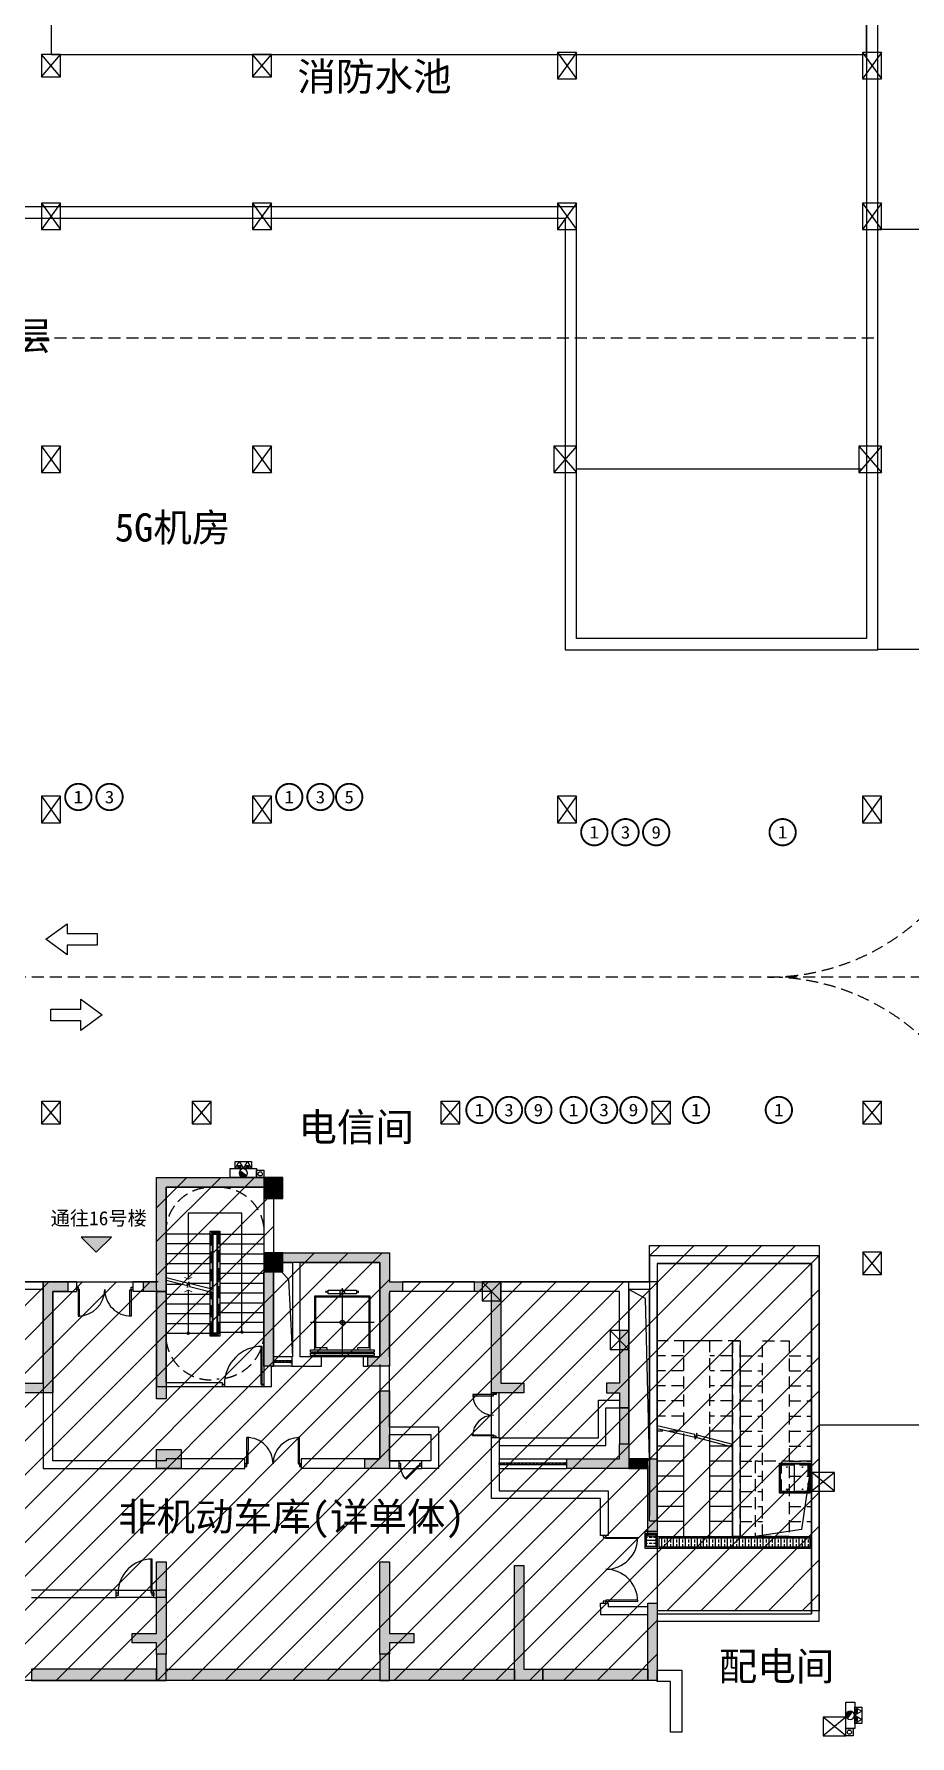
# Model space of a CAD drawing. Header units: millimetres. Extents: x -248992 to 1906102, y -24098 to 332602.
# Drawn here: x 764266 to 787524, y 93450 to 138641 of the extents above; entities that cross this region are included whole.
import ezdxf
from ezdxf.enums import TextEntityAlignment as Align

# ---------------------------------------------------------------- set-up
doc = ezdxf.new("R2010")
doc.units = ezdxf.units.MM
doc.header["$LTSCALE"] = 100
for name, pattern in [('A6-DK-B1F$0$HIDDEN2', [4.7625, 3.175, -1.5875]), ('X-BF-16$0$HIDDEN2', [4.7625, 3.175, -1.5875]), ('X-BF-16$0$T-S-1#-CH-DSZ$0$_4_10_$0$__CHAIN_DOUBLE-DA', [0]), ('X-CORE-BF$0$HIDDEN2', [4.7625, 3.175, -1.5875]), ('X-CORE-BF$0$XG-14CORE-SF$0$X1-CORE-SF$0$HIDDEN2', [4.7625, 3.175, -1.5875])]:
    doc.linetypes.add(name, pattern=pattern)
for name, color, linetype in [('-ACO-TTLB', 153, 'Continuous'), ('16#-W-B1F$0$S-WALL-S', 4, 'Continuous'), ('16#-WTC-B1F$0$S-HATCH-X', 251, 'Continuous'), ('16#-WTC-B1F$0$S-WALL-S', 4, 'Continuous'), ('A-HATCH', 251, 'Continuous'), ('A-ROOM-IDEN', 31, 'Continuous'), ('A-WIND-IDEN', 244, 'Continuous'), ('A6-DK-B1F$0$A-TRACK', 77, 'A6-DK-B1F$0$HIDDEN2'), ('A6-DK-BG-B1F$0$A-STAIR', 142, 'Continuous'), ('A6-W-B1$0$S-WALL-S', 4, 'Continuous'), ('TP-DK-1(xhs)$0$P-J-DIM-L', 70, 'Continuous'), ('TP-DK-1(xhs)$0$P-X-L', 240, 'Continuous'), ('TP-DK-1(xhs)$0$P-X-M', 2, 'Continuous'), ('TP-DK-1(xhs)$0$P-X-X', 1, 'Continuous'), ('X-BF-16$0$A-DETL-PAINT', 155, 'Continuous'), ('X-BF-16$0$A-DOOR', 190, 'Continuous'), ('X-BF-16$0$A-DRAIN', 152, 'Continuous'), ('X-BF-16$0$A-HATCH', 251, 'Continuous'), ('X-BF-16$0$A-HOLE-FLOR', 242, 'Continuous'), ('X-BF-16$0$A-INDEX', 134, 'Continuous'), ('X-BF-16$0$A-LOWER', 131, 'X-BF-16$0$HIDDEN2'), ('X-BF-16$0$A-ROOF', 140, 'Continuous'), ('X-BF-16$0$A-SECT', 150, 'Continuous'), ('X-BF-16$0$A-STAIR', 142, 'Continuous'), ('X-BF-16$0$A-WALL', 2, 'Continuous'), ('X-BF-16$0$X23-BF$0$A-HATCH', 251, 'Continuous'), ('X-BF-16$0$xref(dwg引用图层)', 7, 'Continuous'), ('X-BF-16$0$XU-CORE-1F-N$0$A-DOOR', 190, 'Continuous'), ('X-BF-16$0$XU-CORE-SF$0$A-DOOR', 190, 'Continuous'), ('X-BF-16$0$XU-CORE-SF$0$XU-CORE-SF$0$A-SILL', 135, 'Continuous'), ('X-BF-16$0$XU-CORE-SF$0$XU-CORE-SF$0$A-WIND', 126, 'Continuous'), ('X-CORE-BF$0$A-HOLE-FLOR', 242, 'Continuous'), ('X-CORE-BF$0$A-INDEX', 134, 'Continuous'), ('X-CORE-BF$0$A-RAIL', 55, 'Continuous'), ('X-CORE-BF$0$A-STAIR', 142, 'Continuous'), ('X-CORE-BF$0$A-WALL', 2, 'Continuous'), ('X-CORE-BF$0$XU-CORE-28F-1F$0$A-STAIR', 142, 'Continuous'), ('X-CORE-BF$0$XU-CORE-SF$0$A-EVTR', 193, 'Continuous'), ('X-CORE-BF$0$XU-CORE-SF$0$XU-CORE-SF$0$A-DOOR', 190, 'Continuous'), ('X-CORE-BF$0$XU-CORE-SF$0$XU-CORE-SF$0$A-SILL', 135, 'Continuous'), ('X-CORE-BF$0$XU-CORE-SF$0$XU-CORE-SF$0$A-STAIR', 142, 'Continuous'), ('X-CORE-BF$0$XU-CORE-SF$0$XU-CORE-SF$0$A-WIND', 126, 'Continuous'), ('xref(dwg引用图层)', 7, 'Continuous')]:
    doc.layers.add(name, color=color, linetype=linetype)
doc.layers.add('A6-W-B1$0$S-EDIT', color=241, linetype='Continuous', plot=False)
doc.layers.add('X-CORE-BF$0$XG-14CORE-SF$0$X1-CORE-SF$0$-ACO-PLTW', color=220, linetype='X-CORE-BF$0$XG-14CORE-SF$0$X1-CORE-SF$0$HIDDEN2', plot=False)
doc.layers.add('LVTRY', color=6, linetype='Continuous', lineweight=18)
doc.layers.add('PUB_TEXT', color=7, linetype='Continuous', lineweight=15)
doc.styles.add('-黑体', font='simhei.ttf')
doc.styles.add('华文细黑', font='STXIHEI.TTF')

# ---------------------------------------------------------------- blocks, each defined once
blk = doc.blocks.new('*U295')
at = {"layer": 'X-BF-16$0$A-DRAIN'}
blk.add_lwpolyline([(50, 50), (50, 850), (850, 850), (850, 50)], close=True, dxfattribs=at)
at = {"layer": 'X-BF-16$0$A-HOLE-FLOR'}
blk.add_lwpolyline([(0, 0), (270, 1817), (1500, 2000)], dxfattribs=at)
for points in [[(65, 835), (450, 835), (450, 65), (65, 65)], [(835, 835), (450, 835), (450, 65), (835, 65)]]:
    blk.add_lwpolyline(points, close=True, dxfattribs=at)
at = {"layer": 'X-BF-16$0$A-LOWER'}
for points in [[(0, 2000), (0, 0), (1500, 0), (1500, 2000), (0, 2000)], [(100, 100), (100, 800), (800, 800), (800, 100), (100, 100)]]:
    blk.add_lwpolyline(points, dxfattribs=at)
at = {"layer": 'X-BF-16$0$X23-BF$0$A-HATCH'}
blk.add_lwpolyline([(65, 65), (65, 835), (835, 835), (835, 65)], close=True, dxfattribs=at)
for centre in [(242, 745), (657, 745), (242, 155), (657, 155)]:
    blk.add_circle(centre, 8, dxfattribs=at)
blk = doc.blocks.new('X-BF-16$0$A$C4FDA03C4')
at = {"layer": 'X-BF-16$0$A-HATCH'}
h = blk.add_hatch(dxfattribs=at)
h.set_pattern_fill('ANSI33', color=256, scale=50, angle=315)
h.set_pattern_definition([(360, (528939.66, 424722.33), (7e-14, 158.75), []), (360, (529019.03, 424642.96), (7e-14, 158.75), [79.375, -39.6875])])
h.paths.add_polyline_path([(-307, 2390), (-57, 2390), (-57, 1980), (-307, 1980)])
h = blk.add_hatch(dxfattribs=at)
h.set_pattern_fill('ANSI33', color=256, scale=50, angle=225)
h.set_pattern_definition([(270, (416282.23, -524429.76), (158.75, -6e-14), []), (270, (416202.85, -524509.13), (158.75, -6e-14), [79.375, -39.6875])])
h.paths.add_polyline_path([(28, 1965), (28, 2215), (4078, 2215), (4078, 1965)])
at = {"layer": 'X-BF-16$0$A-DETL-PAINT'}
for points in [[(-22, 0), (4278, 0), (4278, 9700), (-222, 9700), (-222, 2800)], [(4056, 9500), (-22, 9500), (-22, 200)], [(-22, 200), (4078, 200), (4078, 9500)], [(0, 9500), (4078, 9500), (4078, 200)]]:
    blk.add_lwpolyline(points, dxfattribs=at)
at = {"layer": 'X-BF-16$0$A-INDEX'}
for points in [[(1978, 4619), (1038, 4867), (1028, 4993), (990, 4838), (980, 4964), (-22, 5189)], [(986, 4880), (-22, 5107)], [(1032, 4951), (1978, 4702)]]:
    blk.add_lwpolyline(points, dxfattribs=at)
at = {"layer": 'X-BF-16$0$A-SECT'}
for points in [[(-22, 1930), (-342, 1930), (-342, 2390), (-22, 2390)], [(-57, 1980), (-307, 1980), (-307, 2340), (-57, 2340)], [(4078, 2250), (4078, 1930), (-22, 1930), (-22, 2250)], [(4028, 2215), (4028, 1965), (28, 1965), (28, 2215)]]:
    blk.add_lwpolyline(points, close=True, dxfattribs=at)
at = {"layer": 'X-BF-16$0$A-STAIR', "linetype": 'X-BF-16$0$HIDDEN2'}
for points in [[(2178, 7450), (-22, 7450)], [(1378, 5244), (1378, 7450), (678, 7450), (678, 5069)], [(2178, 2250), (2178, 7450), (1978, 7450), (1978, 2250), (2178, 2250)], [(678, 7050), (-22, 7050)], [(1978, 7050), (1378, 7050)], [(2178, 7050), (2778, 7050)], [(3478, 7050), (4078, 7050)], [(678, 6650), (-22, 6650)], [(1978, 6650), (1378, 6650)], [(2178, 6650), (2778, 6650)], [(3478, 6650), (4078, 6650)], [(678, 6250), (-22, 6250)], [(1978, 6250), (1378, 6250)], [(2178, 6250), (2778, 6250)], [(3478, 6250), (4078, 6250)], [(678, 5850), (-22, 5850)], [(678, 5450), (-22, 5450)], [(1978, 5850), (1378, 5850)], [(1978, 5450), (1378, 5450)], [(2178, 5850), (2778, 5850)], [(2178, 5450), (2778, 5450)], [(3478, 5850), (4078, 5850)], [(3478, 5450), (4078, 5450)], [(602, 5050), (-22, 5050)], [(2178, 5050), (2778, 5050)], [(3478, 5050), (4078, 5050)], [(2178, 4650), (2778, 4650)], [(3478, 4650), (4078, 4650)], [(2178, 4250), (2778, 4250)], [(3478, 4250), (4078, 4250)], [(2178, 3850), (2778, 3850)], [(3478, 3850), (4078, 3850)], [(2178, 3450), (2778, 3450)], [(3478, 3450), (4078, 3450)], [(2178, 3050), (2778, 3050)], [(3478, 3050), (4078, 3050)], [(2178, 2650), (2778, 2650)], [(3478, 2650), (4078, 2650)], [(2178, 2250), (2778, 2250)], [(3478, 2250), (4078, 2250)]]:
    blk.add_lwpolyline(points, dxfattribs=at)
blk.add_lwpolyline([(3478, 2250), (2778, 2250), (2778, 7450), (3478, 7450)], close=True, dxfattribs=at)
at = {"layer": 'X-BF-16$0$A-STAIR'}
for points in [[(678, 4987), (678, 2250), (1378, 2250), (1378, 5162)], [(1978, 5050), (1378, 5050)], [(1978, 5050), (1978, 2250)], [(678, 4650), (-22, 4650)], [(1978, 4650), (1378, 4650)], [(678, 4250), (-22, 4250)], [(1978, 4250), (1378, 4250)], [(678, 3850), (-22, 3850)], [(1978, 3850), (1378, 3850)], [(678, 3450), (-22, 3450)], [(1978, 3450), (1378, 3450)], [(678, 3050), (-22, 3050)], [(1978, 3050), (1378, 3050)], [(678, 2650), (-22, 2650)], [(1978, 2650), (1378, 2650)]]:
    blk.add_lwpolyline(points, dxfattribs=at)
at = {"layer": 'X-BF-16$0$A-WALL', "linetype": 'X-BF-16$0$T-S-1#-CH-DSZ$0$_4_10_$0$__CHAIN_DOUBLE-DA'}
blk.add_lwpolyline([(1978, 7450), (2178, 7450), (2178, 2250), (1978, 2250), (1978, 7450)], dxfattribs=at)
at = {"layer": 'X-BF-16$0$A-LOWER', "rotation": 180}
blk.add_blockref('*U295', (4078, 4250), dxfattribs=at)
blk = doc.blocks.new('*U285')
at = {"color": 0, "linetype": 'ByBlock', "lineweight": -2}
for points in [[(-85, 935), (-85, 35), (-50, 35), (-50, 935)], [(-1000, 35), (-950, 35), (-950, -35), (-1000, -35)], [(-50, 35), (0, 35), (0, -35), (-50, -35)]]:
    blk.add_lwpolyline(points, close=True, dxfattribs=at)
blk.add_arc((-50, 35), 900, 90, 180, dxfattribs=at)
blk = doc.blocks.new('*U291')
at = {"linetype": 'ByBlock', "lineweight": -2}
for points in [[(86, 735), (85, 35), (50, 35), (51, 735)], [(1416, 734), (1415, 34), (1450, 34), (1451, 734)], [(0, 35), (50, 35), (50, -35), (0, -35)], [(1450, 34), (1500, 34), (1500, -36), (1450, -36)]]:
    blk.add_lwpolyline(points, close=True, dxfattribs=at)
for centre, start, end in [((50, 35), 359.9503, 89.9503), ((1450, 34), 89.9503, 179.9503)]:
    blk.add_arc(centre, 700, start, end, dxfattribs=at)
blk = doc.blocks.new('X-CORE-BF$0$XU-CORE-SF$0$A-EVTR-a')
for p, q in [((0, 1825), (0, 0)), ((-430, 1700), (-430, 1750)), ((-380, 1725), (-430, 1725)), ((380, 1725), (430, 1725)), ((430, 1700), (430, 1750)), ((844, 915), (-844, 915)), ((550, 0), (-550, 0))]:
    blk.add_line(p, q)
for points in [[(-731, 190), (-731, 1625), (731, 1625), (731, 190)], [(-700, 245), (-700, 1595), (700, 1595), (700, 245)], [(-400, 245), (-700, 245)], [(-400, 190), (-400, 245)], [(700, 245), (400, 245)], [(400, 245), (400, 190)]]:
    blk.add_lwpolyline(points)
for points in [[(-380, 1775), (380, 1775), (380, 1675), (-380, 1675)], [(844, 190), (844, 130), (-844, 130), (-844, 190)], [(844, 100), (844, 40), (-844, 40), (-844, 100)]]:
    blk.add_lwpolyline(points, close=True)
blk.add_circle((0, 1725), 60)
blk.add_ellipse((0, 915), major_axis=(-60.1, 0), ratio=0.918919, start_param=-1.570796, end_param=4.712389)
blk = doc.blocks.new('*U236')
for p, q in [((-25, 0), (-25, 490)), ((25, 0), (25, 490))]:
    blk.add_line(p, q)
for points in [[(25, 490), (-25, 490), (-25, 440), (25, 440)], [(25, 490), (-25, 490), (-25, 440), (25, 440)], [(22, 487), (-22, 487), (-22, 443), (22, 443)], [(22, 487), (-22, 487), (-22, 443), (22, 443)], [(25, 0), (-25, 0), (-25, 50), (25, 50)], [(25, 0), (-25, 0), (-25, 50), (25, 50)], [(22, 3), (-22, 3), (-22, 47), (22, 47)], [(22, 3), (-22, 3), (-22, 47), (22, 47)], [(16, 395), (13, 395), (13, 399), (-16, 445), (-16, 450), (-13, 450), (-13, 446), (16, 400), (16, 395)], [(16, 295), (13, 295), (13, 299), (-16, 345), (-16, 350), (-13, 350), (-13, 346), (16, 300), (16, 295)], [(16, 195), (13, 195), (13, 199), (-16, 245), (-16, 250), (-13, 250), (-13, 246), (16, 200), (16, 195)], [(16, 95), (13, 95), (13, 99), (-16, 145), (-16, 150), (-13, 150), (-13, 146), (16, 100), (16, 95)]]:
    blk.add_lwpolyline(points, close=True)
blk = doc.blocks.new('*U237')
at = {"color": 0, "linetype": 'ByBlock', "lineweight": -2}
for points in [[(-85, 1035), (-85, 35), (-50, 35), (-50, 1035)], [(-1100, 35), (-1050, 35), (-1050, -35), (-1100, -35)], [(-50, 35), (0, 35), (0, -35), (-50, -35)]]:
    blk.add_lwpolyline(points, close=True, dxfattribs=at)
blk.add_arc((-50, 35), 1000, 90, 180, dxfattribs=at)
blk = doc.blocks.new('*U234')
blk.add_line((0, 1146), (0, 0))
at = {"const_width": 20}
blk.add_lwpolyline([(-103, 1092), (0, 1146), (103, 1092)], dxfattribs=at)
at = {"const_width": 45}
blk.add_lwpolyline([(-6, -22, 1), (6, 22, 1)], format="xyb", close=True, dxfattribs=at)
blk = doc.blocks.new('*U235')
blk.add_lwpolyline([(0, 0), (0, 3158), (1425, 3158), (1425, 1402)])
at = {"const_width": 20}
blk.add_lwpolyline([(1528, 1456), (1425, 1402), (1322, 1456)], dxfattribs=at)
at = {"const_width": 45}
blk.add_lwpolyline([(-6, -22, 1), (6, 22, 1)], format="xyb", close=True, dxfattribs=at)
blk = doc.blocks.new('X-CORE-BF')
at = {"layer": 'X-CORE-BF$0$A-HOLE-FLOR'}
blk.add_lwpolyline([(10090, 11610), (9693, 11157), (9580, 9100)], dxfattribs=at)
at = {"layer": 'X-CORE-BF$0$A-INDEX'}
for points in [[(12940, 11208), (12380, 11068), (12371, 10942), (12332, 11097), (12322, 10971), (11690, 10813)], [(12329, 11055), (11690, 10896)], [(12374, 10984), (12940, 11126)]]:
    blk.add_lwpolyline(points, dxfattribs=at)
at = {"layer": 'X-CORE-BF$0$A-RAIL'}
for points in [[(11765, 10914), (11765, 12435), (11515, 12435), (11515, 9655), (11765, 9655), (11765, 10832)], [(11715, 10819), (11715, 9705), (11565, 9705), (11565, 12385), (11715, 12385), (11715, 10902)]]:
    blk.add_lwpolyline(points, dxfattribs=at)
at = {"layer": 'X-CORE-BF$0$A-STAIR'}
blk.add_lwpolyline([(11590, 12360), (11590, 9730), (11690, 9730), (11690, 12360)], close=True, dxfattribs=at)
at = {"layer": 'X-CORE-BF$0$A-STAIR', "linetype": 'X-CORE-BF$0$HIDDEN2'}
for centre, radius, start, end in [((11540, 12410), 1200, 89.7585, 182.388), ((11740, 12410), 1200, 357.612, 90.2415), ((11590, 9760), 1250, 180, 270), ((11740, 9680), 1200, 270, 1.6924)]:
    blk.add_arc(centre, radius, start, end, dxfattribs=at)
at = {"layer": 'X-CORE-BF$0$A-WALL'}
for p, q in [((12940, 13610), (10340, 13610)), ((10340, 13610), (10340, 8410)), ((12940, 8410), (12940, 13610)), ((9380, 11610), (7260, 11610)), ((7260, 11610), (7260, 9100)), ((9380, 9100), (9380, 11610)), ((10090, 11610), (9580, 11610)), ((9580, 11610), (9580, 9100)), ((10090, 9100), (10090, 11610)), ((13190, 10890), (13190, 8310)), ((7260, 9100), (7710, 9100)), ((7710, 9100), (7710, 8850)), ((8810, 8850), (8810, 9100)), ((8810, 9100), (9380, 9100)), ((9580, 9100), (9600, 9100)), ((9600, 9100), (9600, 8850)), ((10090, 8850), (10090, 9100)), ((10090, 9100), (10090, 9100)), ((7710, 8850), (7583, 8850)), ((9600, 8850), (8810, 8850)), ((10140, 8850), (10090, 8850)), ((10140, 8310), (10140, 8850)), ((10340, 8310), (10140, 8310)), ((10340, 8410), (10340, 8410)), ((10340, 8410), (10340, 8310)), ((11440, 8310), (11440, 8410)), ((11440, 8410), (12940, 8410)), ((11660, 8310), (11440, 8310)), ((11780, 8310), (11660, 8310)), ((11660, 8310), (11660, 8310)), ((13190, 8310), (11780, 8310)), ((11780, 8310), (11780, 8310)), ((13190, 8510), (13190, 8510)), ((13190, 8510), (13190, 8310))]:
    blk.add_line(p, q, dxfattribs=at)
for points in [[(13190, 10890), (13190, 13860), (10090, 13860), (10090, 11610)], [(7010, 9100), (7010, 10790)]]:
    blk.add_lwpolyline(points, dxfattribs=at)
at = {"layer": 'X-CORE-BF$0$XG-14CORE-SF$0$X1-CORE-SF$0$-ACO-PLTW'}
blk.add_lwpolyline([(11740, 12410), (11540, 12410), (11540, 9680), (11740, 9680)], close=True, dxfattribs=at)
at = {"layer": 'X-CORE-BF$0$XU-CORE-28F-1F$0$A-STAIR'}
for p, q in [((11715, 11580), (11690, 11580)), ((11715, 11320), (11690, 11320)), ((12940, 11580), (11765, 11580)), ((12940, 11320), (11765, 11320)), ((11715, 11060), (11690, 11060)), ((12329, 11060), (11765, 11060)), ((12380, 11060), (12341, 11060)), ((12940, 11030), (12557, 11030)), ((11715, 10770), (11690, 10770)), ((11715, 10510), (11690, 10510)), ((12940, 10770), (11765, 10770)), ((12940, 10510), (11765, 10510)), ((11715, 10250), (11690, 10250)), ((11715, 9990), (11690, 9990)), ((12940, 10250), (11765, 10250)), ((12940, 9990), (11765, 9990)), ((11715, 9730), (11690, 9730)), ((12940, 9730), (11765, 9730))]:
    blk.add_line(p, q, dxfattribs=at)
for points in [[(11515, 12360), (10340, 12360)], [(11590, 12360), (11565, 12360)], [(11690, 12360), (11715, 12360)], [(11765, 12360), (12940, 12360)], [(11515, 12100), (10340, 12100)], [(11515, 11840), (10340, 11840)], [(11590, 12100), (11565, 12100)], [(11590, 11840), (11565, 11840)], [(11690, 12100), (11715, 12100)], [(11690, 11840), (11715, 11840)], [(11765, 12100), (12940, 12100)], [(11765, 11840), (12940, 11840)], [(11515, 11580), (10340, 11580)], [(11515, 11320), (10340, 11320)], [(11590, 11580), (11565, 11580)], [(11590, 11320), (11565, 11320)], [(11515, 11060), (10340, 11060)], [(11590, 11060), (11565, 11060)], [(11515, 10800), (10340, 10800)], [(11515, 10540), (10340, 10540)], [(11590, 10800), (11565, 10800)], [(11590, 10540), (11565, 10540)], [(11515, 10280), (10340, 10280)], [(11515, 10020), (10340, 10020)], [(11590, 10280), (11565, 10280)], [(11590, 10020), (11565, 10020)], [(11515, 9760), (10340, 9760)], [(11590, 9760), (11565, 9760)]]:
    blk.add_lwpolyline(points, dxfattribs=at)
at = {"layer": 'X-CORE-BF$0$XU-CORE-SF$0$XU-CORE-SF$0$A-SILL'}
for points in [[(9600, 9100), (10090, 9100)], [(9600, 8850), (10090, 8850)]]:
    blk.add_lwpolyline(points, dxfattribs=at)
at = {"layer": 'X-CORE-BF$0$XU-CORE-SF$0$XU-CORE-SF$0$A-STAIR'}
blk.add_lwpolyline([(11440, 8310), (10340, 8310)], dxfattribs=at)
at = {"layer": 'X-CORE-BF$0$A-INDEX'}
blk.add_blockref('*U235', (10927, 9760), dxfattribs=at)
at = {"layer": 'X-CORE-BF$0$A-INDEX', "xscale": -1}
blk.add_blockref('*U234', (12352, 9730), dxfattribs=at)
at = {"layer": 'X-CORE-BF$0$XU-CORE-SF$0$A-EVTR', "xscale": -1}
blk.add_blockref('X-CORE-BF$0$XU-CORE-SF$0$A-EVTR-a', (8260, 9100), dxfattribs=at)
at = {"layer": 'X-CORE-BF$0$XU-CORE-SF$0$XU-CORE-SF$0$A-DOOR', "extrusion": (0, 0, -1), "zscale": -1}
blk.add_blockref('*U237', (-10340, 8345), dxfattribs=at)
at = {"layer": 'X-CORE-BF$0$XU-CORE-SF$0$XU-CORE-SF$0$A-WIND', "rotation": 270}
blk.add_blockref('*U236', (9600, 8973), dxfattribs=at)
blk = doc.blocks.new('*U292')
at = {"linetype": 'ByBlock', "lineweight": -2}
for points in [[(0, -35), (50, -35), (50, 35), (0, 35)], [(1750, -37), (1800, -37), (1800, 33), (1750, 33)], [(84, -885), (85, -35), (50, -35), (49, -885)], [(1714, -886), (1715, -36), (1750, -37), (1749, -887)]]:
    blk.add_lwpolyline(points, close=True, dxfattribs=at)
for centre, start, end in [((50, -35), 269.9503, 359.9503), ((1750, -37), 179.9503, 269.9503)]:
    blk.add_arc(centre, 850, start, end, dxfattribs=at)
blk = doc.blocks.new('*U294')
at = {"linetype": 'ByBlock', "lineweight": -2}
for points in [[(0, -35), (50, -35), (50, 35), (0, 35)], [(1450, -36), (1500, -36), (1500, 34), (1450, 34)], [(84, -735), (85, -35), (50, -35), (49, -735)], [(1414, -736), (1415, -36), (1450, -36), (1449, -736)]]:
    blk.add_lwpolyline(points, close=True, dxfattribs=at)
for centre, start, end in [((50, -35), 269.9503, 359.9503), ((1450, -36), 179.9503, 269.9503)]:
    blk.add_arc(centre, 700, start, end, dxfattribs=at)
blk = doc.blocks.new('*U287')
at = {"linetype": 'ByBlock', "lineweight": -2}
for points in [[(86, 585), (85, 35), (50, 35), (51, 585)], [(1116, 584), (1115, 34), (1150, 34), (1151, 584)], [(0, 35), (50, 35), (50, -35), (0, -35)], [(1150, 34), (1200, 34), (1200, -36), (1150, -36)]]:
    blk.add_lwpolyline(points, close=True, dxfattribs=at)
for centre, start, end in [((50, 35), 359.9503, 89.9503), ((1150, 34), 89.9503, 179.9503)]:
    blk.add_arc(centre, 550, start, end, dxfattribs=at)
blk = doc.blocks.new('*U288')
for p, q in [((-25, 0), (-25, 1800)), ((25, 0), (25, 1800))]:
    blk.add_line(p, q)
for points in [[(25, 1800), (-25, 1800), (-25, 1750), (25, 1750)], [(25, 1800), (-25, 1800), (-25, 1750), (25, 1750)], [(22, 1797), (-22, 1797), (-22, 1753), (22, 1753)], [(22, 1797), (-22, 1797), (-22, 1753), (22, 1753)], [(16, 1695), (13, 1695), (13, 1699), (-16, 1745), (-16, 1750), (-13, 1750), (-13, 1746), (16, 1700), (16, 1695)], [(16, 1595), (13, 1595), (13, 1599), (-16, 1645), (-16, 1650), (-13, 1650), (-13, 1646), (16, 1600), (16, 1595)], [(16, 1495), (13, 1495), (13, 1499), (-16, 1545), (-16, 1550), (-13, 1550), (-13, 1546), (16, 1500), (16, 1495)], [(16, 1395), (13, 1395), (13, 1399), (-16, 1445), (-16, 1450), (-13, 1450), (-13, 1446), (16, 1400), (16, 1395)], [(16, 1295), (13, 1295), (13, 1299), (-16, 1345), (-16, 1350), (-13, 1350), (-13, 1346), (16, 1300), (16, 1295)], [(16, 1195), (13, 1195), (13, 1199), (-16, 1245), (-16, 1250), (-13, 1250), (-13, 1246), (16, 1200), (16, 1195)], [(16, 1095), (13, 1095), (13, 1099), (-16, 1145), (-16, 1150), (-13, 1150), (-13, 1146), (16, 1100), (16, 1095)], [(16, 995), (13, 995), (13, 999), (-16, 1045), (-16, 1050), (-13, 1050), (-13, 1046), (16, 1000), (16, 995)], [(16, 895), (13, 895), (13, 899), (-16, 945), (-16, 950), (-13, 950), (-13, 946), (16, 900), (16, 895)], [(16, 795), (13, 795), (13, 799), (-16, 845), (-16, 850), (-13, 850), (-13, 846), (16, 800), (16, 795)], [(16, 695), (13, 695), (13, 699), (-16, 745), (-16, 750), (-13, 750), (-13, 746), (16, 700), (16, 695)], [(16, 595), (13, 595), (13, 599), (-16, 645), (-16, 650), (-13, 650), (-13, 646), (16, 600), (16, 595)], [(16, 495), (13, 495), (13, 499), (-16, 545), (-16, 550), (-13, 550), (-13, 546), (16, 500), (16, 495)], [(25, 0), (-25, 0), (-25, 50), (25, 50)], [(25, 0), (-25, 0), (-25, 50), (25, 50)], [(22, 3), (-22, 3), (-22, 47), (22, 47)], [(22, 3), (-22, 3), (-22, 47), (22, 47)], [(16, 395), (13, 395), (13, 399), (-16, 445), (-16, 450), (-13, 450), (-13, 446), (16, 400), (16, 395)], [(16, 295), (13, 295), (13, 299), (-16, 345), (-16, 350), (-13, 350), (-13, 346), (16, 300), (16, 295)], [(16, 195), (13, 195), (13, 199), (-16, 245), (-16, 250), (-13, 250), (-13, 246), (16, 200), (16, 195)], [(16, 95), (13, 95), (13, 99), (-16, 145), (-16, 150), (-13, 150), (-13, 146), (16, 100), (16, 95)]]:
    blk.add_lwpolyline(points, close=True)
blk = doc.blocks.new('*U290')
at = {"linetype": 'ByBlock', "lineweight": -2}
for points in [[(-600, 35), (-550, 35), (-550, -35), (-600, -35)], [(-428, 364), (-75, 10), (-50, 35), (-404, 389)], [(-50, 35), (0, 35), (0, -35), (-50, -35)]]:
    blk.add_lwpolyline(points, close=True, dxfattribs=at)
blk.add_arc((-50, 35), 500, 135, 180, dxfattribs=at)
blk = doc.blocks.new('X-BF-16')
at = {"layer": 'X-BF-16$0$A-ROOF', "color": 1, "ltscale": 0.5}
blk.add_lwpolyline([(40300, 10890), (39750, 10890), (39750, 6390), (40300, 6390)], close=True, dxfattribs=at)
blk.add_lwpolyline([(40300, 6380), (40194, 10653), (39750, 10890)], dxfattribs=at)
at = {"layer": 'X-BF-16$0$A-STAIR'}
for p, q in [((36100, 6950), (36101, 8150)), ((36300, 6950), (36300, 8150)), ((34240, 6340), (33640, 6340)), ((33640, 6140), (34240, 6140)), ((26137, 2910), (27137, 2910)), ((27137, 2710), (26137, 2710))]:
    blk.add_line(p, q, dxfattribs=at)
at = {"layer": 'X-BF-16$0$A-WALL'}
for p, q in [((25080, 11091), (25080, 10841)), ((26580, 11090), (26580, 10840)), ((33390, 6340), (33640, 6340)), ((40300, 4750), (40300, 6210)), ((27440, 510), (27440, 510)), ((33090, 510), (33090, 510))]:
    blk.add_line(p, q, dxfattribs=at)
for points in [[(24200, 11090), (16200, 11090)], [(24200, 10890), (16200, 10890)], [(25080, 11091), (24200, 11091), (24200, 6140), (29550, 6140), (29550, 6390), (27460, 6390), (27460, 6340), (24450, 6340), (24450, 10840), (25080, 10840)], [(27250, 11090), (26580, 11090)], [(35650, 11090), (33740, 11090)], [(39750, 9800), (39750, 11090), (36350, 11090)], [(40500, 6460), (40500, 11090), (39750, 11090)], [(40300, 6400), (40300, 10890), (39750, 10890)], [(27260, 10840), (26580, 10840)], [(35650, 10840), (33740, 10840)], [(39500, 9800), (39500, 10840), (36350, 10840)], [(33140, 8900), (33140, 7240)], [(33390, 7240), (33390, 7240), (33390, 8900)], [(36300, 6950), (38940, 6950), (38940, 7950), (39500, 7950)], [(36300, 6750), (39140, 6750), (39140, 7750), (39500, 7750)], [(33140, 7240), (33140, 6390), (31050, 6390), (31050, 6140)], [(33390, 7240), (34690, 7240), (34690, 6140), (34240, 6140)], [(33640, 6340), (33390, 6340), (33390, 7040), (34490, 7040), (34490, 6340), (34240, 6340)], [(36300, 6950), (36300, 5540), (39198, 5540), (39198, 4360), (38998, 4360), (38998, 5340), (36100, 5340), (36100, 6950)], [(36300, 6950), (36100, 6950)], [(33640, 6340), (33640, 6140)], [(34240, 6340), (34240, 6140)], [(40300, 4750), (40500, 4750), (40500, 6460)], [(33390, 6140), (33390, 6140), (33390, 6140), (31050, 6140)], [(33640, 6140), (33140, 6140)], [(26137, 2710), (26137, 2910), (23890, 2910)], [(27137, 2710), (27137, 2910), (27290, 2910)], [(27460, 2710), (27460, 2910), (27260, 2910)], [(23890, 2710), (26137, 2710)], [(27137, 2710), (27210, 2710)], [(27460, 2710), (27210, 2710)], [(38998, 2460), (38998, 2560), (39198, 2560), (39198, 2460)], [(38998, 2460), (38998, 2260), (40250, 2260)], [(40250, 2460), (39198, 2460)]]:
    blk.add_lwpolyline(points, dxfattribs=at)
at = {"layer": 'X-BF-16$0$XU-CORE-SF$0$XU-CORE-SF$0$A-SILL'}
for points in [[(36300, 6390), (38100, 6390)], [(36300, 6140), (38100, 6140)]]:
    blk.add_lwpolyline(points, dxfattribs=at)
blk.add_blockref('X-BF-16$0$A$C4FDA03C4', (40522, 2080))
at = {"layer": 'X-BF-16$0$A-DOOR', "xscale": -1, "rotation": 180}
blk.add_blockref('*U290', (34240, 6239), dxfattribs=at)
at = {"layer": 'X-BF-16$0$xref(dwg引用图层)', "xscale": -1}
blk.add_blockref('X-CORE-BF', (40400, 0), dxfattribs=at)
at = {"layer": 'X-BF-16$0$XU-CORE-1F-N$0$A-DOOR'}
for name, p, rotation in [('*U291', (26580, 10920), 180), ('*U287', (36185, 6950), 90), ('*U294', (31050, 6224), 180), ('*U292', (39098, 2560), 90)]:
    blk.add_blockref(name, p, dxfattribs=dict(at, rotation=rotation))
at = {"layer": 'X-BF-16$0$XU-CORE-SF$0$A-DOOR', "extrusion": (0, 0, -1), "xscale": -1, "zscale": -1}
blk.add_blockref('*U285', (-27137, 2797), dxfattribs=at)
at = {"layer": 'X-BF-16$0$XU-CORE-SF$0$XU-CORE-SF$0$A-WIND', "rotation": 270}
blk.add_blockref('*U288', (36300, 6265), dxfattribs=at)
blk = doc.blocks.new('16#-W-B1F', base_point=(-68204, -144150))
at = {"layer": '16#-W-B1F$0$S-WALL-S', "color": 0, "linetype": 'ByBlock'}
for points in [[(-38144, -130290), (-38144, -130540), (-40744, -130540), (-40744, -133310), (-41344, -133310), (-41344, -133060), (-40994, -133060), (-40994, -130290), (-38144, -130290)], [(-37644, -132290), (-34814, -132290), (-34814, -133060), (-34464, -133060), (-34464, -133310), (-34814, -133310), (-34814, -135300), (-35387, -135300), (-35387, -135050), (-35064, -135050), (-35064, -132540), (-37644, -132540)], [(-37894, -132790), (-37894, -135300), (-38144, -135300), (-38144, -132790), (-37894, -132790)]]:
    blk.add_lwpolyline(points, dxfattribs=at)
for points in [[(-38144, -130290), (-38144, -130840), (-37644, -130840), (-37644, -130290)], [(-38144, -132290), (-38144, -132790), (-37644, -132790), (-37644, -132290)], [(-43754, -136000), (-44564, -136000), (-44564, -135750), (-44004, -135750), (-44004, -133060), (-43354, -133060), (-43354, -133310), (-43754, -133310)], [(-40744, -136160), (-40994, -136160), (-40994, -133310), (-40744, -133310)], [(-31244, -136000), (-32104, -136000), (-32104, -133310), (-32554, -133310), (-32554, -133060), (-31854, -133060), (-31854, -135750), (-31244, -135750)], [(-28704, -135750), (-29054, -135750), (-29054, -136000), (-28704, -136000), (-28704, -136400), (-28454, -136400), (-28454, -134350), (-28704, -134350)], [(-35464, -137760), (-35064, -137760), (-35064, -135950), (-34814, -135950), (-34814, -138010), (-35464, -138010)], [(-28454, -136400), (-28704, -136400), (-28704, -137360), (-28454, -137360)], [(-28454, -137360), (-28454, -138010), (-30104, -138010), (-30104, -137760), (-28704, -137760), (-28704, -137360)], [(-40344, -137510), (-40344, -138010), (-40994, -138010), (-40994, -137510)], [(-27954, -137760), (-28454, -137760), (-28454, -138010), (-27954, -138010)], [(-27704, -137760), (-27704, -139810), (-27954, -139810), (-27954, -137760)], [(-40994, -140490), (-40744, -140490), (-40744, -142940), (-40994, -142940), (-40994, -142640), (-41644, -142640), (-41644, -142390), (-40994, -142390)], [(-35064, -142940), (-35064, -140490), (-34814, -140490), (-34814, -142390), (-34164, -142390), (-34164, -142640), (-34814, -142640), (-34814, -142940)], [(-30744, -143640), (-31494, -143640), (-31494, -140590), (-31244, -140590), (-31244, -143340), (-30744, -143340)], [(-27954, -143640), (-27954, -141590), (-27704, -141590), (-27704, -143640)], [(-40744, -142940), (-40994, -142940), (-40994, -143640), (-40744, -143640)], [(-34814, -142940), (-35064, -142940), (-35064, -143640), (-34814, -143640)], [(-40994, -143340), (-44314, -143340), (-44314, -143640), (-40994, -143640)], [(-40744, -143340), (-35064, -143340), (-35064, -143640), (-40744, -143640)], [(-31494, -143640), (-34814, -143640), (-34814, -143340), (-31494, -143340)], [(-30744, -143340), (-27954, -143340), (-27954, -143640), (-30744, -143640)]]:
    blk.add_lwpolyline(points, close=True, dxfattribs=at)
blk = doc.blocks.new('16#-WTC-B1F', base_point=(-68204, -144150))
at = {"layer": '16#-WTC-B1F$0$S-HATCH-X'}
h = blk.add_hatch(color=256, dxfattribs=at)
h.dxf.hatch_style = 1
h.paths.add_polyline_path([(-40744, -130540), (-38144, -130540), (-38144, -130290), (-40994, -130290), (-40994, -133060), (-41344, -133060), (-41344, -133310), (-40744, -133310)])
h = blk.add_hatch(color=256, dxfattribs=at)
h.dxf.hatch_style = 1
h.paths.add_polyline_path([(-37644, -130290), (-38144, -130290), (-38144, -130540), (-38144, -130840), (-37644, -130840)])
h = blk.add_hatch(color=256, dxfattribs=at)
h.dxf.hatch_style = 1
h.paths.add_polyline_path([(-37644, -132290), (-38144, -132290), (-38144, -132790), (-37644, -132790)])
h = blk.add_hatch(color=256, dxfattribs=at)
h.dxf.hatch_style = 1
h.paths.add_polyline_path([(-34814, -132290), (-37644, -132290), (-37644, -132540), (-35064, -132540), (-35064, -135050), (-35387, -135050), (-35387, -135300), (-34814, -135300), (-34814, -133310), (-34464, -133310), (-34464, -133060), (-34814, -133060)])
h = blk.add_hatch(color=256, dxfattribs=at)
h.dxf.hatch_style = 1
h.paths.add_polyline_path([(-37894, -132790), (-38144, -132790), (-38144, -135300), (-37894, -135300)])
h = blk.add_hatch(color=256, dxfattribs=at)
h.dxf.hatch_style = 1
h.paths.add_polyline_path([(-43754, -136000), (-44564, -136000), (-44564, -135750), (-44004, -135750), (-44004, -133060), (-43354, -133060), (-43354, -133310), (-43754, -133310)])
h = blk.add_hatch(color=256, dxfattribs=at)
h.dxf.hatch_style = 1
h.paths.add_polyline_path([(-40744, -136160), (-40744, -133310), (-40994, -133310), (-40994, -136160)])
h = blk.add_hatch(color=256, dxfattribs=at)
h.dxf.hatch_style = 1
h.paths.add_polyline_path([(-31244, -136000), (-32104, -136000), (-32104, -133310), (-32554, -133310), (-32554, -133060), (-31854, -133060), (-31854, -135750), (-31244, -135750)])
h = blk.add_hatch(color=256, dxfattribs=at)
h.dxf.hatch_style = 1
h.paths.add_polyline_path([(-28704, -135750), (-29054, -135750), (-29054, -136000), (-28704, -136000), (-28704, -136400), (-28454, -136400), (-28454, -134350), (-28704, -134350)])
h = blk.add_hatch(color=256, dxfattribs=at)
h.dxf.hatch_style = 1
h.paths.add_polyline_path([(-35464, -137760), (-35064, -137760), (-35064, -135950), (-34814, -135950), (-34814, -138010), (-35464, -138010)])
h = blk.add_hatch(color=256, dxfattribs=at)
h.dxf.hatch_style = 1
h.paths.add_polyline_path([(-28454, -136400), (-28704, -136400), (-28704, -137360), (-28454, -137360)])
h = blk.add_hatch(color=256, dxfattribs=at)
h.dxf.hatch_style = 1
h.paths.add_polyline_path([(-28454, -137360), (-28454, -138010), (-30104, -138010), (-30104, -137760), (-28704, -137760), (-28704, -137360)])
h = blk.add_hatch(color=256, dxfattribs=at)
h.dxf.hatch_style = 1
h.paths.add_polyline_path([(-40344, -138010), (-40344, -137510), (-40994, -137510), (-40994, -138010)])
h = blk.add_hatch(color=256, dxfattribs=at)
h.dxf.hatch_style = 1
h.paths.add_polyline_path([(-27954, -137760), (-28454, -137760), (-28454, -138010), (-27954, -138010)])
h = blk.add_hatch(color=256, dxfattribs=at)
h.dxf.hatch_style = 1
h.paths.add_polyline_path([(-27704, -137760), (-27704, -139810), (-27954, -139810), (-27954, -137760)])
h = blk.add_hatch(color=256, dxfattribs=at)
h.dxf.hatch_style = 1
h.paths.add_polyline_path([(-40994, -140490), (-40744, -140490), (-40744, -142940), (-40994, -142940), (-40994, -142640), (-41644, -142640), (-41644, -142390), (-40994, -142390)])
h = blk.add_hatch(color=256, dxfattribs=at)
h.dxf.hatch_style = 1
h.paths.add_polyline_path([(-35064, -142940), (-35064, -140490), (-34814, -140490), (-34814, -142390), (-34164, -142390), (-34164, -142640), (-34814, -142640), (-34814, -142940)])
h = blk.add_hatch(color=256, dxfattribs=at)
h.dxf.hatch_style = 1
h.paths.add_polyline_path([(-30744, -143640), (-31494, -143640), (-31494, -140590), (-31244, -140590), (-31244, -143340), (-30744, -143340)])
h = blk.add_hatch(color=256, dxfattribs=at)
h.dxf.hatch_style = 1
h.paths.add_polyline_path([(-27954, -143640), (-27954, -141590), (-27704, -141590), (-27704, -143640)])
h = blk.add_hatch(color=256, dxfattribs=at)
h.dxf.hatch_style = 1
h.paths.add_polyline_path([(-40744, -142940), (-40994, -142940), (-40994, -143640), (-40744, -143640)])
h = blk.add_hatch(color=256, dxfattribs=at)
h.dxf.hatch_style = 1
h.paths.add_polyline_path([(-34814, -142940), (-35064, -142940), (-35064, -143640), (-34814, -143640)])
h = blk.add_hatch(color=256, dxfattribs=at)
h.dxf.hatch_style = 1
h.paths.add_polyline_path([(-40994, -143340), (-44314, -143340), (-44314, -143640), (-40994, -143640)])
h = blk.add_hatch(color=256, dxfattribs=at)
h.dxf.hatch_style = 1
h.paths.add_polyline_path([(-40744, -143340), (-35064, -143340), (-35064, -143640), (-40744, -143640)])
h = blk.add_hatch(color=256, dxfattribs=at)
h.dxf.hatch_style = 1
h.paths.add_polyline_path([(-31494, -143640), (-34814, -143640), (-34814, -143340), (-31494, -143340)])
h = blk.add_hatch(color=256, dxfattribs=at)
h.dxf.hatch_style = 1
h.paths.add_polyline_path([(-30744, -143340), (-27954, -143340), (-27954, -143640), (-30744, -143640)])
at = {"layer": '16#-WTC-B1F$0$S-WALL-S', "color": 0, "linetype": 'ByBlock'}
blk.add_blockref('16#-W-B1F', (-68204, -144150), dxfattribs=at)
blk = doc.blocks.new('BF1')
at = {"layer": 'xref(dwg引用图层)'}
blk.add_blockref('16#-WTC-B1F', (-1905, 94415), dxfattribs=at)
blk = doc.blocks.new('TP-DK-1(xhs)$0$PG01.1')
at = {"color": 1}
for p, q in [((108, 187), (0, 0)), ((80, 72), (66, 58)), ((89, 72), (66, 48)), ((99, 72), (66, 39)), ((109, 72), (66, 29)), ((118, 72), (66, 20)), ((128, 72), (66, 10)), ((138, 72), (66, 0)), ((147, 72), (76, 0)), ((150, 65), (85, 0)), ((150, 56), (94, 0)), ((150, 46), (104, 0)), ((216, 0), (108, 187)), ((150, 36), (114, 0)), ((150, 27), (123, 0)), ((150, 17), (133, 0)), ((150, 8), (142, 0)), ((324, 187), (216, 0)), ((296, 72), (282, 58)), ((305, 72), (282, 48)), ((315, 72), (282, 39)), ((325, 72), (282, 29)), ((334, 72), (282, 20)), ((344, 72), (282, 10)), ((354, 72), (282, 0)), ((363, 72), (292, 0)), ((366, 65), (301, 0)), ((366, 56), (310, 0)), ((366, 46), (320, 0)), ((432, 0), (324, 187)), ((366, 36), (330, 0)), ((366, 27), (339, 0)), ((366, 17), (349, 0)), ((366, 8), (358, 0))]:
    blk.add_line(p, q, dxfattribs=at)
at = {"color": 2}
for p, q in [((0, 0), (216, 0)), ((216, 0), (432, 0))]:
    blk.add_line(p, q, dxfattribs=at)
at = {"color": 1}
for points in [[(0, 0), (436, 0), (436, 190), (0, 190)], [(66, 72), (150, 72), (150, 0), (66, 0)], [(282, 72), (366, 72), (366, 0), (282, 0)]]:
    blk.add_lwpolyline(points, close=True, dxfattribs=at)
blk = doc.blocks.new('TP-DK-1(xhs)$0$PG02.4')
blk.add_hatch(color=1).paths.add_polyline_path([(265, 48, 0.699012), (461, 120, 0.141488), (444, 179)])
at = {"color": 1}
blk.add_line((265, 48), (444, 179), dxfattribs=at)
blk.add_lwpolyline([(0, 0), (700, 0), (700, 240), (0, 240)], close=True, dxfattribs=at)
blk.add_circle((350, 120), 111, dxfattribs=at)
blk = doc.blocks.new('TP-DK-1(xhs)')
at = {"layer": 'TP-DK-1(xhs)$0$P-J-DIM-L', "color": 8, "true_color": 0x808080}
for points in [[(27955, 108275), (27955, 108475), (28155, 108475), (28155, 108275)], [(43600, 93650), (43800, 93650), (43800, 93450), (43600, 93450)]]:
    blk.add_lwpolyline(points, close=True, dxfattribs=at)
at = {"layer": 'TP-DK-1(xhs)$0$P-X-L'}
for centre in [(28055, 108375), (43700, 93550)]:
    blk.add_circle(centre, 55, dxfattribs=at)
at = {"layer": 'TP-DK-1(xhs)$0$P-X-M', "extrusion": (0, 0, -1), "zscale": -1}
blk.add_blockref('TP-DK-1(xhs)$0$PG01.1', (-27823, 108515), dxfattribs=at)
at = {"layer": 'TP-DK-1(xhs)$0$P-X-M', "extrusion": (0, 0, -1), "zscale": -1, "rotation": 90}
blk.add_blockref('TP-DK-1(xhs)$0$PG01.1', (-43840, 93782), dxfattribs=at)
at = {"layer": 'TP-DK-1(xhs)$0$P-X-X', "xscale": -1}
blk.add_blockref('TP-DK-1(xhs)$0$PG02.4', (27955, 108275), dxfattribs=at)
at = {"layer": 'TP-DK-1(xhs)$0$P-X-X', "xscale": -1, "rotation": 270}
blk.add_blockref('TP-DK-1(xhs)$0$PG02.4', (43600, 93650), dxfattribs=at)
blk = doc.blocks.new('A6-W-B1$0$Z-2')
at = {"layer": 'A6-W-B1$0$S-EDIT'}
for p, q in [((72869, 44139), (73369, 43539)), ((73369, 44139), (72869, 43539))]:
    blk.add_line(p, q, dxfattribs=at)
at = {"layer": 'A6-W-B1$0$S-WALL-S', "color": 0, "linetype": 'ByBlock', "lineweight": -2}
blk.add_lwpolyline([(73369, 44139), (72869, 44139), (72869, 43539), (73369, 43539), (73369, 44139)], dxfattribs=at)
blk = doc.blocks.new('A6-W-B1$0$Z-1')
at = {"layer": 'A6-W-B1$0$S-EDIT'}
for p, q in [((91833, 54151), (92533, 54651)), ((91833, 54651), (92533, 54151))]:
    blk.add_line(p, q, dxfattribs=at)
at = {"layer": 'A6-W-B1$0$S-WALL-S', "color": 0, "linetype": 'ByBlock', "lineweight": -2}
blk.add_lwpolyline([(91833, 54651), (91833, 54151), (92533, 54151), (92533, 54651), (91833, 54651)], dxfattribs=at)
blk = doc.blocks.new('A6-W-B1$0$Z-3')
at = {"layer": 'A6-W-B1$0$S-EDIT'}
for p, q in [((-250, 250), (250, -250)), ((250, 250), (-250, -250))]:
    blk.add_line(p, q, dxfattribs=at)
at = {"layer": 'A6-W-B1$0$S-WALL-S', "color": 0, "linetype": 'ByBlock', "lineweight": -2}
blk.add_lwpolyline([(250, 250), (-250, 250), (-250, -250), (250, -250), (250, 250)], dxfattribs=at)
blk = doc.blocks.new('A6-W-B1$0$z-4')
at = {"layer": 'A6-W-B1$0$S-EDIT'}
for p, q in [((121857, 167890), (122457, 167190)), ((122457, 167890), (121857, 167190))]:
    blk.add_line(p, q, dxfattribs=at)
at = {"layer": 'A6-W-B1$0$S-WALL-S', "color": 0, "linetype": 'ByBlock', "lineweight": -2}
blk.add_lwpolyline([(122457, 167890), (121857, 167890), (121857, 167190), (122457, 167190), (122457, 167890)], dxfattribs=at)
blk = doc.blocks.new('A6-W-B1', base_point=(85957, 40190))
at = {"layer": 'A6-W-B1$0$S-WALL-S'}
for points in [[(108407, 188730), (108407, 181230), (130107, 181230), (130107, 162780), (122407, 162780), (122407, 174240), (94757, 174240), (94757, 173940), (122107, 173940), (122107, 162480), (130407, 162480), (130407, 181530), (108707, 181530), (108707, 188730), (108407, 188730)], [(125207, 135390), (125207, 133740), (124907, 133740), (124907, 135090), (124552, 135090), (124552, 135390), (125207, 135390)]]:
    blk.add_lwpolyline(points, dxfattribs=at)
for name, p, rotation in [('A6-W-B1$0$Z-2', (181577, 221829), 180), ('A6-W-B1$0$Z-2', (187177, 221829), 180), ('A6-W-B1$0$Z-1', (67756, 270173), 270), ('A6-W-B1$0$Z-1', (75856, 270173), 270), ('A6-W-B1$0$Z-1', (54056, 266173), 270), ('A6-W-B1$0$Z-1', (59656, 266173), 270), ('A6-W-B1$0$Z-1', (67756, 266173), 270), ('A6-W-B1$0$Z-1', (75856, 266173), 270), ('A6-W-B1$0$Z-1', (54056, 259723), 270), ('A6-W-B1$0$Z-1', (59656, 259723), 270), ('A6-W-B1$0$Z-1', (54056, 250423), 270), ('A6-W-B1$0$Z-1', (59656, 250423), 270), ('A6-W-B1$0$Z-1', (67756, 250423), 270), ('A6-W-B1$0$Z-1', (75856, 250423), 270), ('A6-W-B1$0$Z-2', (181577, 194029), 180), ('A6-W-B1$0$Z-2', (185577, 194029), 180), ('A6-W-B1$0$Z-2', (192177, 194029), 180), ('A6-W-B1$0$Z-2', (197777, 194029), 180), ('A6-W-B1$0$Z-2', (203377, 194029), 180), ('A6-W-B1$0$Z-2', (203377, 190029), 180), ('A6-W-B1$0$Z-2', (85118, 213509), 270), ('A6-W-B1$0$Z-2', (85418, 207009, 0), 270)]:
    blk.add_blockref(name, p, dxfattribs=dict(at, rotation=rotation))
for name, p in [('A6-W-B1$0$z-4', (-50, 0)), ('A6-W-B1$0$z-4', (8050, 0)), ('A6-W-B1$0$Z-3', (120152, 145445)), ('A6-W-B1$0$Z-3', (123552, 144155))]:
    blk.add_blockref(name, p, dxfattribs=at)
blk = doc.blocks.new('A6-DK-BG-B1F')
at = {"layer": 'A6-DK-BG-B1F$0$A-STAIR'}
for p, q in [((50800, 133450), (44450, 133450)), ((36450, 127100), (44050, 127100)), ((127817, 122300, 0), (44467, 122300, 0)), ((52950, 101700), (42900, 101700))]:
    blk.add_line(p, q, dxfattribs=at)
blk.add_lwpolyline([(22500, 141040), (22500, 138100), (44050, 138100), (44150, 138100), (44150, 141040)], dxfattribs=at)
blk = doc.blocks.new('A6-DK-B1F$0$A$C48A675EB')
at = {"layer": 'A6-DK-B1F$0$A-TRACK', "linetype": 'ByBlock'}
blk.add_lwpolyline([(1047, -516), (1047, -195), (50, -195), (50, 195), (1047, 195), (1047, 517), (1759, 0)], close=True, dxfattribs=at)
blk = doc.blocks.new('A6-DK-B1F$0$gsethsergtyf')
at = {"layer": 'A6-DK-B1F$0$A-TRACK'}
for p, q in [((6880, 130575), (44350, 130575)), ((47550, 113600, 0), (18725, 113600))]:
    blk.add_line(p, q, dxfattribs=at)
for centre, start, end in [((41550, 119600, 0), 270, 0), ((41550, 107600, 0), 0, 90)]:
    blk.add_arc(centre, 6000, start, end, dxfattribs=at)
at = {"layer": 'A6-DK-B1F$0$A-TRACK', "linetype": 'ByBlock', "xscale": 0.8, "yscale": 0.8, "zscale": 0.8, "rotation": 180}
blk.add_blockref('A6-DK-B1F$0$A$C48A675EB', (23767, 114604, 0), dxfattribs=at)
at = {"layer": 'A6-DK-B1F$0$A-TRACK', "linetype": 'ByBlock', "xscale": 0.8, "yscale": 0.8, "zscale": 0.8}
blk.add_blockref('A6-DK-B1F$0$A$C48A675EB', (22454, 112596, 0), dxfattribs=at)
at = {"layer": 'A-ROOM-IDEN', "style": '华文细黑'}
blk.add_text('通往地下二层', height=750, dxfattribs=at).set_placement((19442, 130258), align=Align.CENTER)
blk = doc.blocks.new('dttc')
at = {"layer": 'A-HATCH'}
h = blk.add_hatch(dxfattribs=at)
h.set_pattern_fill('ANSI31', color=256, scale=200)
h.paths.add_polyline_path([(-2005, 94925), (-2005, 96625), (-2955, 96625), (-2955, 100805), (-1255, 100805), (-1255, 105505), (5055, 105505), (5055, 106325), (8135, 106325), (8135, 108325), (8800, 108325), (8800, 108275), (11285, 108275), (11285, 105505), (25305, 105505), (25305, 108275), (28405, 108275), (28405, 106275), (31485, 106275), (31485, 105505), (38395, 105505), (38395, 106475), (42895, 106475), (42895, 96775), (38595, 96775), (38595, 94925)])
blk.add_lwpolyline([(11285, 105505), (25305, 105505), (25305, 108275), (28405, 108275), (28405, 106275), (31485, 106275), (31485, 105505), (38395, 105505), (38395, 106475), (42895, 106475), (42895, 96775), (38595, 96775), (38595, 94925), (-2005, 94925)], dxfattribs=at)

msp = doc.modelspace()

# ---------------------------------------------------------------- hatches: boundary and pattern name
at = {"layer": 'A-HATCH'}
h = msp.add_hatch(color=256, dxfattribs=at)
h.dxf.hatch_style = 1
h.paths.add_polyline_path([(765519.1, 106692.3), (765919.1, 106292.3), (766319.1, 106692.3)])

# ---------------------------------------------------------------- linework, layer by layer
at = {"layer": 'A-WIND-IDEN', "elevation": 0}
msp.add_lwpolyline([(765519.1, 106692.3), (765919.1, 106292.3), (766319.1, 106692.3)], close=True, dxfattribs=at)
at = {"layer": 'LVTRY', "color": 6, "const_width": 50}
for points in [[(765792.6, 118382.3, 1), (765092.6, 118382.3, 1)], [(766621, 118382.3, 1), (765921, 118382.3, 1)], [(771392.6, 118382.3, 1), (770692.6, 118382.3, 1)], [(772221, 118382.3, 1), (771521, 118382.3, 1)], [(772984.2, 118382.3, 1), (772284.2, 118382.3, 1)], [(779492.6, 117446.9, 1), (778792.6, 117446.9, 1)], [(780321.1, 117446.9, 1), (779621.1, 117446.9, 1)], [(781135.5, 117446.9, 1), (780435.5, 117446.9, 1)], [(784492.6, 117446.9, 1), (783792.6, 117446.9, 1)], [(776442.6, 110071.2, 1), (775742.6, 110071.2, 1)], [(777226.6, 110071.2, 1), (776526.6, 110071.2, 1)], [(778007, 110071.2, 1), (777307, 110071.2, 1)], [(778942.6, 110071.2, 1), (778242.6, 110071.2, 1)], [(779752.2, 110071.2, 1), (779052.2, 110071.2, 1)], [(780532.6, 110071.2, 1), (779832.6, 110071.2, 1)], [(782192.9, 110071.2, 1), (781492.9, 110071.2, 1)], [(784392.9, 110071.2, 1), (783692.9, 110071.2, 1)]]:
    msp.add_lwpolyline(points, format="xyb", close=True, dxfattribs=at)

# ---------------------------------------------------------------- block references
at = {"layer": '-ACO-TTLB'}
for name in ['BF1', 'dttc']:
    msp.add_blockref(name, (742216.9, 0), dxfattribs=at)
msp.add_blockref('A6-DK-B1F$0$gsethsergtyf', (742216.9, 0))
at = {"layer": 'xref(dwg引用图层)'}
for name, p in [('A6-W-B1', (742216.9, 0)), ('TP-DK-1(xhs)', (742216.9, 0)), ('A6-DK-BG-B1F', (742216.9, 0)), ('X-BF-16', (740311.9, 94415))]:
    msp.add_blockref(name, p, dxfattribs=at)

# ---------------------------------------------------------------- texts
at = {"layer": 'A-ROOM-IDEN', "style": '华文细黑'}
for s, height, p in [('消防水池', 750, (773304.3, 137135.8)), ('5G机房', 750, (767944.6, 125164.3)), ('电信间', 750, (772819.4, 109242.4, 0)), ('通往16号楼', 375, (765984.2, 107009.8, 0)), ('非机动车库(详单体)', 750, (771100.7, 98899.9)), ('配电间', 750, (783979.5, 94924.2))]:
    msp.add_text(s, height=height, dxfattribs=at).set_placement(p, align=Align.CENTER)
at = {"layer": 'PUB_TEXT', "color": 6, "style": '-黑体'}
for s, width, p, p2 in [('1', 1.065055, (765314.3, 118216), (765570.9, 118216)), ('3', 1.032317, (766146.6, 118213), (766395.3, 118213)), ('1', 1.065055, (770914.3, 118216), (771170.9, 118216)), ('3', 1.032317, (771746.6, 118213), (771995.3, 118213)), ('5', 1.032317, (772509.9, 118213), (772758.5, 118213)), ('1', 1.065055, (779014.3, 117280.7), (779270.9, 117280.7)), ('3', 1.032317, (779846.7, 117277.7), (780095.4, 117277.7)), ('9', 1.032317, (780661.2, 117277.7), (780909.9, 117277.7)), ('1', 1.065055, (784014.3, 117280.7), (784270.9, 117280.7)), ('1', 1.065055, (775964.3, 109904.9), (776220.9, 109904.9)), ('3', 1.032317, (776752.3, 109902), (777000.9, 109902)), ('9', 1.032317, (777532.7, 109902), (777781.4, 109902)), ('1', 1.065055, (778464.3, 109904.9), (778720.9, 109904.9)), ('3', 1.065055, (779274, 109904.9), (779530.5, 109904.9)), ('9', 1.065055, (780054.3, 109904.9), (780310.9, 109904.9)), ('1', 1.065055, (781714.6, 109904.9), (781971.2, 109904.9)), ('1', 1.065055, (783914.6, 109904.9), (784171.2, 109904.9))]:
    msp.add_text(s, height=335, dxfattribs=dict(at, width=width)).set_placement(p, p2, align=Align.FIT)

doc.saveas('drawing.dxf')
